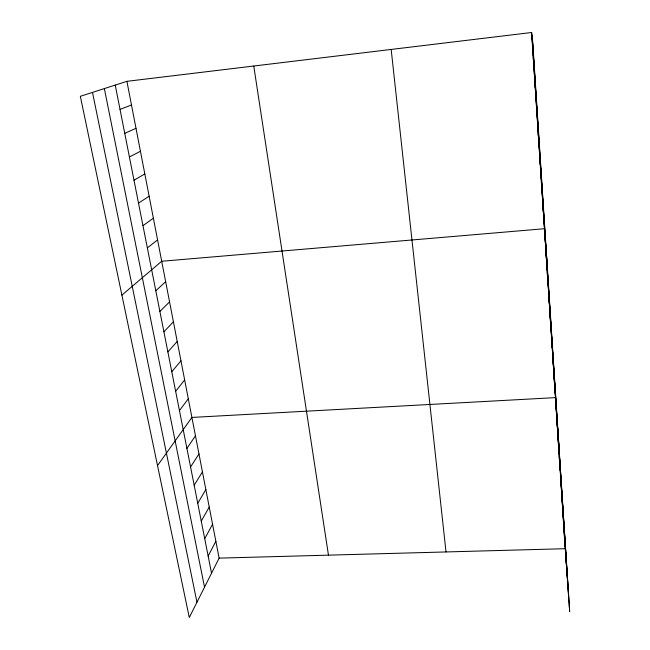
<?xml version="1.0" encoding="UTF-8"?>
<svg xmlns="http://www.w3.org/2000/svg" width="650" height="650" viewBox="0 0 650 650"><rect width="100%" height="100%" fill="white"/><g stroke="black" fill="none" stroke-linecap="round" stroke-linejoin="round"><path stroke-width="0.97" d="M126.912 81.331L219.115 558.131L189.288 617.5L80.34 96.306L126.912 81.331L531.602 32.5L532.748 42.551L569.66 611.414L531.602 32.5M208.146 556.075L215.865 541.304M204.726 538.704L212.566 524.274M201.256 521.113L209.235 507.032M197.738 503.287L205.855 489.564M194.171 485.233L202.434 471.876M190.564 466.944L198.973 453.96M186.907 448.402L195.463 435.809M157.528 465.587L191.904 417.43L555.344 397.629L559.008 447.314M179.449 410.589L188.305 398.799M175.638 391.292L184.657 379.933M171.779 371.735L180.96 360.807M167.871 351.91L177.214 341.429M163.906 331.809L173.412 321.791M159.884 311.423L169.561 301.892M155.805 290.761L165.661 281.71M121.899 295.132L161.704 261.259L544.359 228.727L546.959 261.527M147.347 247.894L157.576 239.891M142.959 225.664L153.384 218.213M138.515 203.109L149.126 196.227M133.998 180.213L144.812 173.916M129.407 156.967L140.441 151.279M124.751 133.372L135.996 128.31M120.031 109.411L131.487 104.991M219.115 558.131L565.167 548.697M92.495 92.397L196.966 602.201M104.341 88.587L204.531 587.161M115.229 85.085L211.534 573.219M253.76 66.024L328.461 555.149M391.178 49.441L446.014 551.939M533.284 58.411L533.626 61.709M534.942 83.899L535.332 87.978M536.575 108.989L537.006 113.815M538.184 133.689L538.663 139.238M539.76 157.999L540.288 164.255M541.32 181.943L541.889 188.866M542.847 205.514L543.465 213.094M545.805 250.916L546.496 259.74M547.227 272.789L547.95 282.189M548.633 294.352L549.388 304.306M550.014 315.599L550.81 326.097M551.371 336.546L552.199 347.571M552.719 357.191L553.581 368.729M554.036 377.553L554.929 389.586M556.636 417.422L557.586 430.406M557.903 436.954L558.886 450.385M559.154 456.211L560.162 470.08M560.389 475.207L561.429 489.499M561.608 493.951L562.673 508.657M562.811 512.444L563.899 527.548M563.997 530.692L565.11 546.179M532.447 39.91L568.498 595.181M532.155 37.343L567.361 579.264M531.887 35.002L566.304 564.558"/></g></svg>
